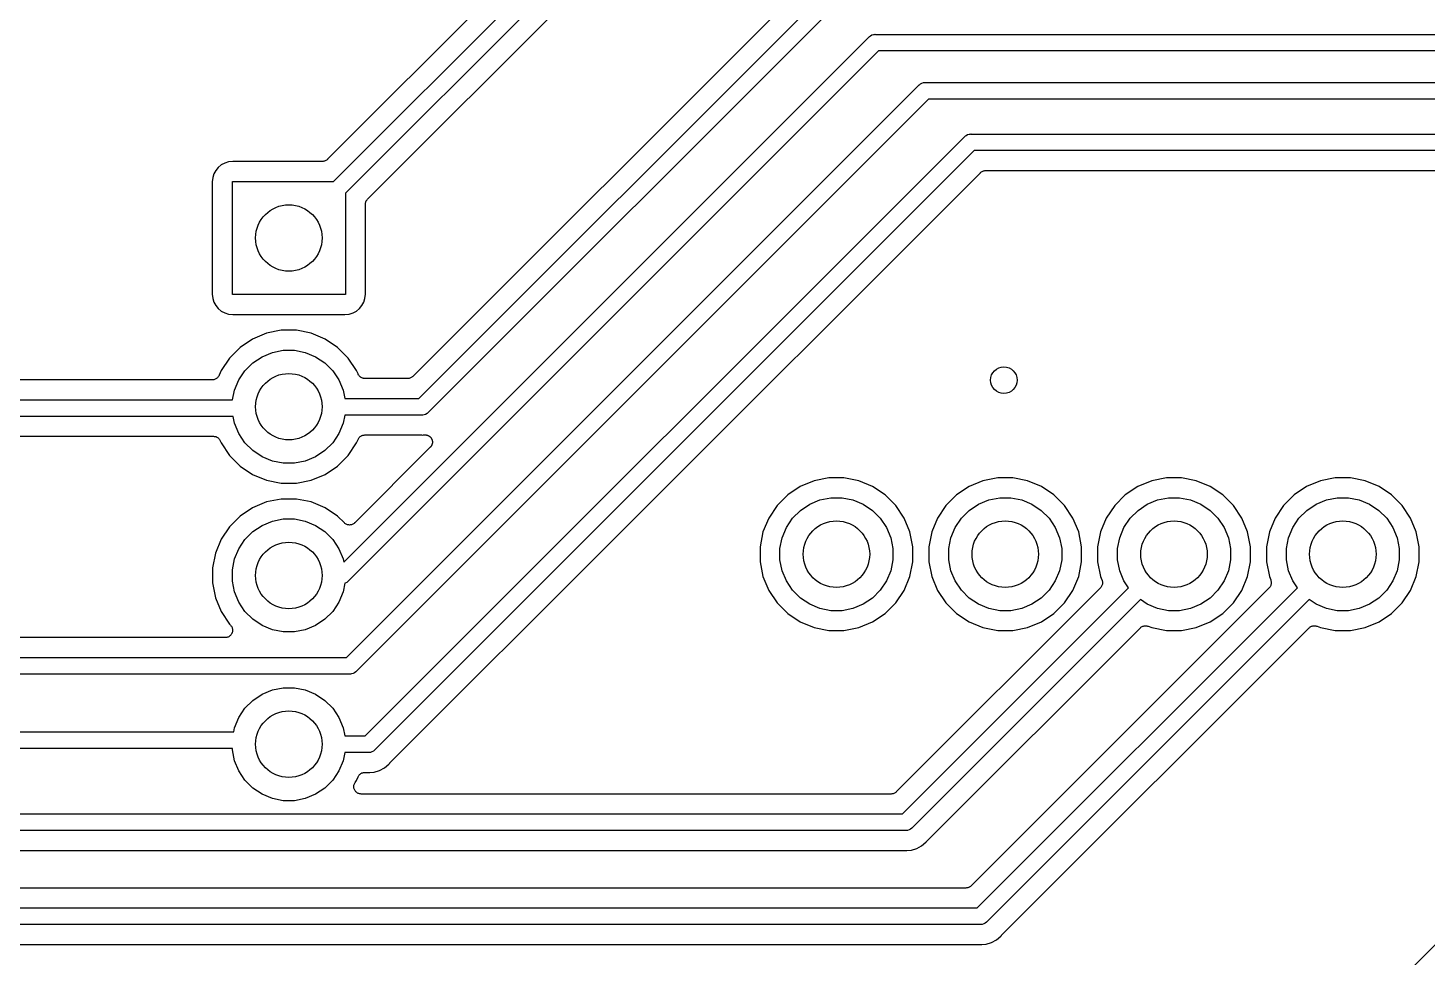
# Model space of a CAD drawing. Extents: x 13 to 148, y -136 to -18.
# Drawn here: x 73.07 to 94.13, y -44.26 to -30.28 of the extents above; entities that cross this region are included whole.
import ezdxf

# ---------------------------------------------------------------- set-up
doc = ezdxf.new("R2010")
doc.units = 0
doc.layers.add('BLACK', color=7, linetype='CONTINUOUS')

msp = doc.modelspace()

# ---------------------------------------------------------------- linework, layer by layer
at = {"layer": 'BLACK', "linetype": 'CONTINUOUS'}
for p, q in [((81.6459, -28.1931), (77.5832, -32.2558)), ((77.6732, -32.59), (81.8723, -28.3909)), ((82.0168, -28.6), (77.85, -32.7668)), ((78.1842, -32.8568), (82.1088, -28.9322)), ((84.9209, -29.4681), (78.8662, -35.5228)), ((78.9582, -35.855), (85.1473, -29.6659)), ((85.2918, -29.875), (79.1027, -36.064)), ((77.8264, -38.3178), (85.7283, -30.4159)), ((85.7283, -30.4159), (85.7322, -30.4112)), ((85.7322, -30.4112), (85.7373, -30.407)), ((85.7373, -30.407), (85.7512, -30.3956)), ((85.7512, -30.3956), (85.7729, -30.384)), ((85.7729, -30.384), (85.7965, -30.3768)), ((85.7965, -30.3768), (85.8149, -30.375)), ((85.8149, -30.375), (85.821, -30.3744)), ((85.8149, -30.375), (85.8149, -30.375)), ((85.821, -30.3744), (85.8271, -30.375)), ((85.8271, -30.375), (122.698, -30.375)), ((85.8728, -30.625), (77.8937, -38.604)), ((122.744, -30.625), (85.8728, -30.625)), ((77.8682, -39.755), (86.4823, -31.1409)), ((86.4823, -31.1409), (86.4862, -31.1362)), ((86.4862, -31.1362), (86.4909, -31.1323)), ((86.4909, -31.1323), (86.5052, -31.1206)), ((86.4909, -31.1323), (86.4909, -31.1323)), ((86.5052, -31.1206), (86.5269, -31.109)), ((86.5052, -31.1206), (86.5052, -31.1206)), ((86.5052, -31.1206), (86.5052, -31.1206)), ((86.5269, -31.109), (86.5505, -31.1018)), ((86.5505, -31.1018), (86.5689, -31.1)), ((86.5689, -31.1), (86.575, -31.0994)), ((86.5689, -31.1), (86.5689, -31.1)), ((86.575, -31.0994), (86.5811, -31.1)), ((86.5811, -31.1), (101.619, -31.1)), ((86.6268, -31.35), (78.0127, -39.964)), ((101.619, -31.35), (86.6268, -31.35)), ((78.1503, -40.935), (87.1694, -31.9159)), ((87.1694, -31.9159), (87.1733, -31.9112)), ((87.1733, -31.9112), (87.1826, -31.9035)), ((87.1826, -31.9035), (87.1923, -31.8956)), ((87.1923, -31.8956), (87.214, -31.884)), ((87.214, -31.884), (87.2376, -31.8768)), ((87.2376, -31.8768), (87.2559, -31.875)), ((87.2559, -31.875), (87.256, -31.875)), ((87.256, -31.875), (87.2621, -31.8744)), ((87.2621, -31.8744), (87.2682, -31.875)), ((87.2682, -31.875), (121.908, -31.875)), ((87.3139, -32.125), (78.2948, -41.144)), ((121.954, -32.125), (87.3139, -32.125)), ((75.9368, -32.3768), (75.8994, -32.4225)), ((75.9825, -32.3394), (75.9368, -32.3768)), ((76.0346, -32.3115), (75.9825, -32.3394)), ((76.0912, -32.2943), (76.0346, -32.3115)), ((76.1554, -32.288), (76.0912, -32.2943)), ((77.5054, -32.288), (76.1554, -32.288)), ((77.5155, -32.287), (77.5054, -32.288)), ((77.5256, -32.2861), (77.5155, -32.287)), ((77.5262, -32.286), (77.5256, -32.2861)), ((77.5267, -32.2859), (77.5262, -32.286)), ((77.5365, -32.283), (77.5267, -32.2859)), ((77.5462, -32.2802), (77.5365, -32.283)), ((77.5467, -32.2799), (77.5462, -32.2802)), ((77.5473, -32.2797), (77.5467, -32.2799)), ((77.5563, -32.2749), (77.5473, -32.2797)), ((77.5653, -32.2703), (77.5563, -32.2749)), ((77.5657, -32.2699), (77.5653, -32.2703)), ((77.5663, -32.2696), (77.5657, -32.2699)), ((77.5742, -32.2632), (77.5663, -32.2696)), ((77.5821, -32.2569), (77.5742, -32.2632)), ((77.5829, -32.2561), (77.5821, -32.2569)), ((77.5832, -32.2558), (77.5829, -32.2561)), ((77.5829, -32.2561), (77.5829, -32.2561)), ((77.5829, -32.2561), (77.5829, -32.2561)), ((75.8543, -32.5312), (75.848, -32.5954)), ((75.848, -32.5954), (75.848, -34.2846)), ((75.8715, -32.4746), (75.8543, -32.5312)), ((75.8994, -32.4225), (75.8715, -32.4746)), ((76.15, -34.29), (76.15, -32.59)), ((76.15, -32.59), (77.6732, -32.59)), ((81.865, -37.9981), (87.4059, -32.4572)), ((87.4059, -32.4572), (87.4062, -32.457)), ((87.4062, -32.4569), (87.407, -32.4561)), ((87.4062, -32.457), (87.4062, -32.4569)), ((87.4062, -32.4569), (87.4062, -32.4569)), ((87.407, -32.4561), (87.4149, -32.4498)), ((87.4149, -32.4498), (87.4228, -32.4434)), ((87.4228, -32.4434), (87.4233, -32.4431)), ((87.4233, -32.4431), (87.4238, -32.4427)), ((87.4238, -32.4427), (87.4328, -32.4381)), ((87.4328, -32.4381), (87.4418, -32.4333)), ((87.4418, -32.4333), (87.4423, -32.4331)), ((87.4423, -32.4331), (87.4428, -32.4329)), ((87.4428, -32.4329), (87.4526, -32.43)), ((87.4526, -32.43), (87.4623, -32.4271)), ((87.4623, -32.4271), (87.4629, -32.427)), ((87.4629, -32.427), (87.4634, -32.4269)), ((87.4634, -32.4269), (87.4735, -32.426)), ((87.4735, -32.426), (87.4837, -32.425)), ((87.4837, -32.425), (121.934, -32.425)), ((77.85, -32.7668), (77.85, -34.29)), ((78.152, -32.9331), (78.1531, -32.923)), ((78.152, -32.9342), (78.152, -32.9331)), ((78.152, -32.9343), (78.152, -32.9342)), ((78.152, -32.9342), (78.152, -32.9342)), ((78.152, -32.9346), (78.152, -32.9343)), ((78.152, -34.2846), (78.152, -32.9346)), ((78.1531, -32.923), (78.1542, -32.9129)), ((78.1542, -32.9129), (78.1543, -32.9123)), ((78.1543, -32.9123), (78.1544, -32.9117)), ((78.1544, -32.9117), (78.1575, -32.9021)), ((78.1575, -32.9021), (78.1604, -32.8923)), ((78.1604, -32.8923), (78.1607, -32.8918)), ((78.1607, -32.8918), (78.1609, -32.8913)), ((78.1609, -32.8913), (78.1658, -32.8824)), ((78.1658, -32.8824), (78.1706, -32.8734)), ((78.1706, -32.8734), (78.1709, -32.873)), ((78.1709, -32.873), (78.1712, -32.8725)), ((78.1712, -32.8725), (78.1777, -32.8647)), ((78.1777, -32.8647), (78.1842, -32.8568)), ((75.848, -34.2846), (75.8543, -34.3488)), ((77.85, -34.29), (76.15, -34.29)), ((78.1457, -34.3488), (78.152, -34.2846)), ((75.8543, -34.3488), (75.8715, -34.4054)), ((75.8715, -34.4054), (75.8994, -34.4575)), ((75.8994, -34.4575), (75.9368, -34.5032)), ((75.9368, -34.5032), (75.9825, -34.5406)), ((78.0175, -34.5406), (78.0632, -34.5032)), ((78.0632, -34.5032), (78.1006, -34.4575)), ((78.1006, -34.4575), (78.1285, -34.4054)), ((78.1285, -34.4054), (78.1457, -34.3488)), ((75.9825, -34.5406), (76.0346, -34.5685)), ((76.0346, -34.5685), (76.0912, -34.5857)), ((76.0912, -34.5857), (76.1554, -34.592)), ((76.1554, -34.592), (77.8446, -34.592)), ((77.8446, -34.592), (77.9088, -34.5857)), ((77.9088, -34.5857), (77.9654, -34.5685)), ((77.9654, -34.5685), (78.0175, -34.5406)), ((76.6646, -34.8742), (76.4553, -34.9609)), ((76.8867, -34.83), (76.6646, -34.8742)), ((77.1133, -34.83), (76.8867, -34.83)), ((77.3354, -34.8742), (77.1133, -34.83)), ((77.5447, -34.9609), (77.3354, -34.8742)), ((76.2669, -35.0867), (76.1067, -35.2469)), ((76.4553, -34.9609), (76.2669, -35.0867)), ((76.7521, -35.1627), (76.9163, -35.13)), ((76.9163, -35.13), (77.0837, -35.13)), ((77.0837, -35.13), (77.2479, -35.1627)), ((77.7331, -35.0867), (77.5447, -34.9609)), ((77.8933, -35.2469), (77.7331, -35.0867)), ((76.1067, -35.2469), (75.9809, -35.4353)), ((76.3398, -35.4382), (76.4582, -35.3198)), ((76.4582, -35.3198), (76.5974, -35.2267)), ((76.5974, -35.2267), (76.7521, -35.1627)), ((77.2479, -35.1627), (77.4026, -35.2267)), ((77.4026, -35.2267), (77.5418, -35.3198)), ((77.5418, -35.3198), (77.6602, -35.4382)), ((78.0191, -35.4353), (77.8933, -35.2469)), ((75.8495, -35.575), (34.6105, -35.575)), ((75.8597, -35.574), (75.8495, -35.575)), ((75.8699, -35.5731), (75.8597, -35.574)), ((75.8704, -35.573), (75.8699, -35.5731)), ((75.8709, -35.5729), (75.8704, -35.573)), ((75.8807, -35.5699), (75.8709, -35.5729)), ((75.8905, -35.5671), (75.8807, -35.5699)), ((75.891, -35.5668), (75.8905, -35.5671)), ((75.8914, -35.5667), (75.891, -35.5668)), ((75.9005, -35.5619), (75.8914, -35.5667)), ((75.9096, -35.5571), (75.9005, -35.5619)), ((75.91, -35.5568), (75.9096, -35.5571)), ((75.9104, -35.5566), (75.91, -35.5568)), ((75.9183, -35.5501), (75.9104, -35.5566)), ((75.9263, -35.5437), (75.9183, -35.5501)), ((75.9266, -35.5434), (75.9263, -35.5437)), ((75.927, -35.5431), (75.9266, -35.5434)), ((75.9335, -35.5352), (75.927, -35.5431)), ((75.9402, -35.5273), (75.9335, -35.5352)), ((75.9404, -35.5269), (75.9402, -35.5273)), ((75.9407, -35.5265), (75.9404, -35.5269)), ((75.9456, -35.5175), (75.9407, -35.5265)), ((75.9505, -35.5085), (75.9456, -35.5175)), ((75.9509, -35.5077), (75.9505, -35.5085)), ((75.9511, -35.5071), (75.9509, -35.5076)), ((75.9509, -35.5076), (75.9509, -35.5076)), ((75.9509, -35.5076), (75.9509, -35.5077)), ((75.9809, -35.4353), (75.9511, -35.5071)), ((76.1827, -35.7321), (76.2467, -35.5774)), ((76.2467, -35.5774), (76.3398, -35.4382)), ((77.6602, -35.4382), (77.7533, -35.5774)), ((77.7533, -35.5774), (77.8173, -35.7321)), ((78.0406, -35.4871), (78.0191, -35.4353)), ((78.0454, -35.4961), (78.0406, -35.4871)), ((78.0502, -35.5052), (78.0454, -35.4961)), ((78.0505, -35.5056), (78.0502, -35.5052)), ((78.0507, -35.506), (78.0505, -35.5056)), ((78.0572, -35.5139), (78.0507, -35.506)), ((78.0636, -35.522), (78.0572, -35.5139)), ((78.064, -35.5223), (78.0636, -35.522)), ((78.0643, -35.5226), (78.064, -35.5223)), ((78.0722, -35.5291), (78.0643, -35.5226)), ((78.0801, -35.5358), (78.0722, -35.5291)), ((78.0805, -35.536), (78.0801, -35.5358)), ((78.0809, -35.5363), (78.0805, -35.536)), ((78.0899, -35.5412), (78.0809, -35.5363)), ((78.0989, -35.5461), (78.0899, -35.5412)), ((78.0993, -35.5463), (78.0989, -35.5461)), ((78.0998, -35.5465), (78.0993, -35.5463)), ((78.1096, -35.5495), (78.0998, -35.5465)), ((78.1193, -35.5526), (78.1096, -35.5495)), ((78.1198, -35.5526), (78.1193, -35.5526)), ((78.1203, -35.5528), (78.1198, -35.5526)), ((78.1305, -35.5538), (78.1203, -35.5528)), ((78.1407, -35.555), (78.1305, -35.5538)), ((78.1416, -35.555), (78.1407, -35.555)), ((78.1417, -35.555), (78.1416, -35.555)), ((78.1416, -35.555), (78.1416, -35.555)), ((78.1422, -35.555), (78.1417, -35.555)), ((78.7884, -35.555), (78.1422, -35.555)), ((78.7985, -35.554), (78.7884, -35.555)), ((78.8086, -35.5531), (78.7985, -35.554)), ((78.8092, -35.553), (78.8086, -35.5531)), ((78.8098, -35.5529), (78.8092, -35.553)), ((78.8195, -35.55), (78.8098, -35.5529)), ((78.8292, -35.5471), (78.8195, -35.55)), ((78.8298, -35.5469), (78.8292, -35.5471)), ((78.8303, -35.5467), (78.8298, -35.5469)), ((78.8393, -35.5419), (78.8303, -35.5467)), ((78.8483, -35.5373), (78.8393, -35.5419)), ((78.8488, -35.5369), (78.8483, -35.5373)), ((78.8493, -35.5366), (78.8488, -35.5369)), ((78.8572, -35.5302), (78.8493, -35.5366)), ((78.8651, -35.5239), (78.8572, -35.5302)), ((78.8659, -35.5231), (78.8651, -35.5239)), ((78.8662, -35.5228), (78.8659, -35.523)), ((78.8659, -35.523), (78.8659, -35.5231)), ((78.8659, -35.5231), (78.8659, -35.5231)), ((76.1542, -35.875), (76.1827, -35.7321)), ((77.8173, -35.7321), (77.8418, -35.855)), ((34.3812, -35.875), (76.1542, -35.875)), ((77.8418, -35.855), (78.9582, -35.855)), ((76.1622, -36.125), (34.3812, -36.125)), ((76.1827, -36.2279), (76.1622, -36.125)), ((77.8418, -36.105), (77.8173, -36.2279)), ((79.0039, -36.105), (77.8418, -36.105)), ((79.01, -36.1056), (79.0039, -36.105)), ((79.0161, -36.105), (79.01, -36.1056)), ((79.0345, -36.1032), (79.0161, -36.105)), ((79.0161, -36.105), (79.0161, -36.105)), ((79.0581, -36.096), (79.0345, -36.1032)), ((79.0798, -36.0844), (79.0581, -36.096)), ((79.0988, -36.0688), (79.0798, -36.0844)), ((79.1027, -36.064), (79.0988, -36.0688)), ((76.2467, -36.3826), (76.1827, -36.2279)), ((76.3398, -36.5218), (76.2467, -36.3826)), ((77.7533, -36.3826), (77.6602, -36.5218)), ((77.8173, -36.2279), (77.7533, -36.3826)), ((78.0821, -36.4229), (78.0912, -36.4181)), ((78.0912, -36.4181), (78.1003, -36.4133)), ((78.1003, -36.4133), (78.1008, -36.4132)), ((78.1008, -36.4132), (78.1012, -36.4129)), ((78.1012, -36.4129), (78.111, -36.4101)), ((78.111, -36.4101), (78.1208, -36.4071)), ((78.1208, -36.4071), (78.1213, -36.407)), ((78.1213, -36.407), (78.1218, -36.4069)), ((78.1218, -36.4069), (78.1319, -36.406)), ((78.1319, -36.406), (78.1422, -36.405)), ((78.1422, -36.405), (78.9837, -36.405)), ((78.9837, -36.405), (78.9853, -36.405)), ((78.9853, -36.405), (78.9899, -36.4055)), ((78.9899, -36.4055), (78.9945, -36.4055)), ((78.9945, -36.4055), (79.01, -36.4071)), ((79.01, -36.4071), (79.0255, -36.4055)), ((79.0255, -36.4055), (79.04, -36.4041)), ((79.0255, -36.4055), (79.0255, -36.4055)), ((79.0255, -36.4055), (79.0255, -36.4055)), ((79.04, -36.4041), (79.0416, -36.404)), ((79.0416, -36.404), (79.0468, -36.404)), ((79.0468, -36.404), (79.052, -36.4036)), ((79.052, -36.4036), (79.0575, -36.4042)), ((79.0575, -36.4042), (79.063, -36.4042)), ((79.063, -36.4042), (79.0681, -36.4053)), ((79.0681, -36.4053), (79.0733, -36.4059)), ((79.0733, -36.4059), (79.0786, -36.4076)), ((79.0786, -36.4076), (79.084, -36.4087)), ((79.084, -36.4087), (79.0888, -36.4108)), ((79.0888, -36.4108), (79.0938, -36.4123)), ((79.0938, -36.4123), (79.0987, -36.415)), ((79.0987, -36.415), (79.1038, -36.4172)), ((79.1038, -36.4172), (79.1081, -36.4201)), ((79.1081, -36.4201), (79.1127, -36.4226)), ((34.6105, -36.425), (75.8661, -36.425)), ((75.8661, -36.425), (75.8666, -36.425)), ((75.8666, -36.425), (75.8667, -36.425)), ((75.8667, -36.425), (75.8667, -36.425)), ((75.8667, -36.425), (75.8676, -36.425)), ((75.8676, -36.425), (75.8778, -36.4262)), ((75.8778, -36.4262), (75.888, -36.4272)), ((75.888, -36.4272), (75.8885, -36.4273)), ((75.8885, -36.4273), (75.8889, -36.4274)), ((75.8889, -36.4274), (75.8987, -36.4305)), ((75.8987, -36.4305), (75.9085, -36.4335)), ((75.9085, -36.4335), (75.9089, -36.4337)), ((75.9089, -36.4337), (75.9094, -36.4339)), ((75.9094, -36.4339), (75.9184, -36.4388)), ((75.9184, -36.4388), (75.9274, -36.4437)), ((75.9274, -36.4437), (75.9278, -36.444)), ((75.9278, -36.444), (75.9282, -36.4442)), ((75.9282, -36.4442), (75.936, -36.4508)), ((75.936, -36.4508), (75.944, -36.4574)), ((75.944, -36.4574), (75.9443, -36.4577)), ((75.9443, -36.4577), (75.9447, -36.458)), ((75.9447, -36.458), (75.9511, -36.466)), ((75.9511, -36.466), (75.9576, -36.474)), ((75.9576, -36.474), (75.9578, -36.4744)), ((75.9578, -36.4744), (75.9581, -36.4748)), ((75.9581, -36.4748), (75.9629, -36.4838)), ((75.9629, -36.4838), (75.9677, -36.4929)), ((75.9677, -36.4929), (75.9809, -36.5247)), ((75.9809, -36.5247), (76.1067, -36.7131)), ((76.4582, -36.6402), (76.3398, -36.5218)), ((77.6602, -36.5218), (77.5418, -36.6402)), ((77.8933, -36.7131), (78.0191, -36.5247)), ((79.1286, -36.5913), (77.9909, -37.729)), ((78.0191, -36.5247), (78.0406, -36.4729)), ((78.0406, -36.4729), (78.0408, -36.4724)), ((78.0408, -36.4723), (78.0412, -36.4715)), ((78.0408, -36.4724), (78.0408, -36.4723)), ((78.0408, -36.4724), (78.0408, -36.4724)), ((78.0412, -36.4715), (78.0461, -36.4626)), ((78.0461, -36.4626), (78.051, -36.4535)), ((78.051, -36.4535), (78.0513, -36.4531)), ((78.0513, -36.4531), (78.0516, -36.4527)), ((78.0516, -36.4527), (78.0581, -36.4449)), ((78.0581, -36.4449), (78.0647, -36.4369)), ((78.0647, -36.4369), (78.0651, -36.4366)), ((78.0651, -36.4366), (78.0654, -36.4363)), ((78.0654, -36.4363), (78.0734, -36.4299)), ((78.0734, -36.4299), (78.0813, -36.4234)), ((78.0813, -36.4234), (78.0818, -36.4232)), ((78.0818, -36.4232), (78.0821, -36.4229)), ((79.1127, -36.4226), (79.1169, -36.4261)), ((79.1169, -36.4261), (79.1215, -36.4293)), ((79.1215, -36.4293), (79.1251, -36.433)), ((79.1251, -36.433), (79.1292, -36.4363)), ((79.1319, -36.5873), (79.1286, -36.5913)), ((79.1292, -36.4363), (79.1326, -36.4406)), ((79.1356, -36.5836), (79.1319, -36.5873)), ((79.1326, -36.4406), (79.1365, -36.4446)), ((79.1387, -36.5791), (79.1356, -36.5836)), ((79.1365, -36.4446), (79.1394, -36.449)), ((79.1422, -36.5748), (79.1387, -36.5791)), ((79.1394, -36.449), (79.1427, -36.453)), ((79.1447, -36.5702), (79.1422, -36.5748)), ((79.1427, -36.453), (79.1452, -36.4579)), ((79.1476, -36.5658), (79.1447, -36.5702)), ((79.1452, -36.4579), (79.1483, -36.4626)), ((79.1498, -36.5607), (79.1476, -36.5658)), ((79.1483, -36.4626), (79.1502, -36.4674)), ((79.1524, -36.5558), (79.1498, -36.5607)), ((79.1502, -36.4674), (79.1527, -36.472)), ((79.1539, -36.5509), (79.1524, -36.5558)), ((79.1527, -36.472), (79.1543, -36.4773)), ((79.1559, -36.5461), (79.1539, -36.5509)), ((79.1543, -36.4773), (79.1563, -36.4825)), ((79.157, -36.5406), (79.1559, -36.5461)), ((79.1563, -36.4825), (79.1573, -36.4876)), ((79.1587, -36.5353), (79.157, -36.5406)), ((79.1573, -36.4876), (79.1588, -36.4926)), ((79.1592, -36.5301), (79.1587, -36.5353)), ((79.1588, -36.4926), (79.1593, -36.4981)), ((79.1602, -36.525), (79.1592, -36.5301)), ((79.1593, -36.4981), (79.1604, -36.5036)), ((79.1603, -36.5195), (79.1602, -36.525)), ((79.1604, -36.5036), (79.1603, -36.5087)), ((79.1603, -36.5087), (79.1608, -36.514)), ((79.1608, -36.514), (79.1603, -36.5195)), ((76.1067, -36.7131), (76.2669, -36.8733)), ((76.5974, -36.7333), (76.4582, -36.6402)), ((76.7521, -36.7973), (76.5974, -36.7333)), ((76.9163, -36.83), (76.7521, -36.7973)), ((77.0837, -36.83), (76.9163, -36.83)), ((77.2479, -36.7973), (77.0837, -36.83)), ((77.4026, -36.7333), (77.2479, -36.7973)), ((77.5418, -36.6402), (77.4026, -36.7333)), ((77.7331, -36.8733), (77.8933, -36.7131)), ((76.2669, -36.8733), (76.4553, -36.9991)), ((76.4553, -36.9991), (76.6646, -37.0858)), ((77.3354, -37.0858), (77.5447, -36.9991)), ((77.5447, -36.9991), (77.7331, -36.8733)), ((85.1267, -37.05), (84.9046, -37.0942)), ((85.3533, -37.05), (85.1267, -37.05)), ((85.5754, -37.0942), (85.3533, -37.05)), ((87.6667, -37.05), (87.4446, -37.0942)), ((87.8933, -37.05), (87.6667, -37.05)), ((88.1154, -37.0942), (87.8933, -37.05)), ((90.2067, -37.05), (89.9846, -37.0942)), ((90.4333, -37.05), (90.2067, -37.05)), ((90.6554, -37.0942), (90.4333, -37.05)), ((92.7467, -37.05), (92.5246, -37.0942)), ((92.9733, -37.05), (92.7467, -37.05)), ((93.1954, -37.0942), (92.9733, -37.05)), ((76.6646, -37.0858), (76.8867, -37.13)), ((76.8867, -37.13), (77.1133, -37.13)), ((77.1133, -37.13), (77.3354, -37.0858)), ((84.6953, -37.1809), (84.5069, -37.3067)), ((84.9046, -37.0942), (84.6953, -37.1809)), ((85.7847, -37.1809), (85.5754, -37.0942)), ((85.9731, -37.3067), (85.7847, -37.1809)), ((87.2353, -37.1809), (87.0469, -37.3067)), ((87.4446, -37.0942), (87.2353, -37.1809)), ((88.3247, -37.1809), (88.1154, -37.0942)), ((88.5131, -37.3067), (88.3247, -37.1809)), ((89.7753, -37.1809), (89.5869, -37.3067)), ((89.9846, -37.0942), (89.7753, -37.1809)), ((90.8647, -37.1809), (90.6554, -37.0942)), ((91.0531, -37.3067), (90.8647, -37.1809)), ((92.3153, -37.1809), (92.1269, -37.3067)), ((92.5246, -37.0942), (92.3153, -37.1809)), ((93.4047, -37.1809), (93.1954, -37.0942)), ((93.5931, -37.3067), (93.4047, -37.1809)), ((76.6646, -37.4142), (76.4553, -37.5009)), ((76.8867, -37.37), (76.6646, -37.4142)), ((77.1133, -37.37), (76.8867, -37.37)), ((77.3354, -37.4142), (77.1133, -37.37)), ((77.5447, -37.5009), (77.3354, -37.4142)), ((84.3467, -37.4669), (84.2209, -37.6553)), ((84.5069, -37.3067), (84.3467, -37.4669)), ((84.6982, -37.5398), (84.8374, -37.4467)), ((84.8374, -37.4467), (84.9921, -37.3827)), ((84.9921, -37.3827), (85.1563, -37.35)), ((85.1563, -37.35), (85.3237, -37.35)), ((85.3237, -37.35), (85.4879, -37.3827)), ((85.4879, -37.3827), (85.6426, -37.4467)), ((85.6426, -37.4467), (85.7818, -37.5398)), ((86.1333, -37.4669), (85.9731, -37.3067)), ((86.2591, -37.6553), (86.1333, -37.4669)), ((86.8867, -37.4669), (86.7609, -37.6553)), ((87.0469, -37.3067), (86.8867, -37.4669)), ((87.2382, -37.5398), (87.3774, -37.4467)), ((87.3774, -37.4467), (87.5321, -37.3827)), ((87.5321, -37.3827), (87.6963, -37.35)), ((87.6963, -37.35), (87.8637, -37.35)), ((87.8637, -37.35), (88.0279, -37.3827)), ((88.0279, -37.3827), (88.1826, -37.4467)), ((88.1826, -37.4467), (88.3218, -37.5398)), ((88.6733, -37.4669), (88.5131, -37.3067)), ((88.7991, -37.6553), (88.6733, -37.4669)), ((89.4267, -37.4669), (89.3009, -37.6553)), ((89.5869, -37.3067), (89.4267, -37.4669)), ((89.7782, -37.5398), (89.9174, -37.4467)), ((89.9174, -37.4467), (90.0721, -37.3827)), ((90.0721, -37.3827), (90.2363, -37.35)), ((90.2363, -37.35), (90.4037, -37.35)), ((90.4037, -37.35), (90.5679, -37.3827)), ((90.5679, -37.3827), (90.7226, -37.4467)), ((90.7226, -37.4467), (90.8618, -37.5398)), ((91.2133, -37.4669), (91.0531, -37.3067)), ((91.3391, -37.6553), (91.2133, -37.4669)), ((91.9667, -37.4669), (91.8409, -37.6553)), ((92.1269, -37.3067), (91.9667, -37.4669)), ((92.3182, -37.5398), (92.4574, -37.4467)), ((92.4574, -37.4467), (92.6121, -37.3827)), ((92.6121, -37.3827), (92.7763, -37.35)), ((92.7763, -37.35), (92.9437, -37.35)), ((92.9437, -37.35), (93.1079, -37.3827)), ((93.1079, -37.3827), (93.2626, -37.4467)), ((93.2626, -37.4467), (93.4018, -37.5398)), ((93.7533, -37.4669), (93.5931, -37.3067)), ((93.8791, -37.6553), (93.7533, -37.4669)), ((76.2669, -37.6267), (76.1067, -37.7869)), ((76.4553, -37.5009), (76.2669, -37.6267)), ((76.7521, -37.7027), (76.9163, -37.67)), ((76.9163, -37.67), (77.0837, -37.67)), ((77.0837, -37.67), (77.2479, -37.7027)), ((77.7331, -37.6267), (77.5447, -37.5009)), ((77.8354, -37.729), (77.7331, -37.6267)), ((84.2209, -37.6553), (84.1342, -37.8646)), ((84.4867, -37.7974), (84.5798, -37.6582)), ((84.5798, -37.6582), (84.6982, -37.5398)), ((85.7818, -37.5398), (85.9002, -37.6582)), ((85.9002, -37.6582), (85.9933, -37.7974)), ((86.3458, -37.8646), (86.2591, -37.6553)), ((86.7609, -37.6553), (86.6742, -37.8646)), ((87.0267, -37.7974), (87.1198, -37.6582)), ((87.1198, -37.6582), (87.2382, -37.5398)), ((88.3218, -37.5398), (88.4402, -37.6582)), ((88.4402, -37.6582), (88.5333, -37.7974)), ((88.8858, -37.8646), (88.7991, -37.6553)), ((89.3009, -37.6553), (89.2142, -37.8646)), ((89.5667, -37.7974), (89.6598, -37.6582)), ((89.6598, -37.6582), (89.7782, -37.5398)), ((90.8618, -37.5398), (90.9802, -37.6582)), ((90.9802, -37.6582), (91.0733, -37.7974)), ((91.4258, -37.8646), (91.3391, -37.6553)), ((91.8409, -37.6553), (91.7542, -37.8646)), ((92.1067, -37.7974), (92.1998, -37.6582)), ((92.1998, -37.6582), (92.3182, -37.5398)), ((93.4018, -37.5398), (93.5202, -37.6582)), ((93.5202, -37.6582), (93.6133, -37.7974)), ((93.9658, -37.8646), (93.8791, -37.6553)), ((76.1067, -37.7869), (75.9809, -37.9753)), ((76.3398, -37.9782), (76.4582, -37.8598)), ((76.4582, -37.8598), (76.5974, -37.7667)), ((76.5974, -37.7667), (76.7521, -37.7027)), ((77.2479, -37.7027), (77.4026, -37.7667)), ((77.4026, -37.7667), (77.5418, -37.8598)), ((77.5418, -37.8598), (77.6602, -37.9782)), ((77.8433, -37.7356), (77.8354, -37.729)), ((77.8513, -37.7422), (77.8433, -37.7356)), ((77.8517, -37.7424), (77.8513, -37.7422)), ((77.852, -37.7427), (77.8517, -37.7424)), ((77.8611, -37.7475), (77.852, -37.7427)), ((77.8702, -37.7525), (77.8611, -37.7475)), ((77.8705, -37.7526), (77.8702, -37.7525)), ((77.8709, -37.7528), (77.8705, -37.7526)), ((77.8807, -37.7558), (77.8709, -37.7528)), ((77.8907, -37.7589), (77.8807, -37.7558)), ((77.891, -37.759), (77.8907, -37.7589)), ((77.8914, -37.7591), (77.891, -37.759)), ((77.9017, -37.7601), (77.8914, -37.7591)), ((77.912, -37.7612), (77.9017, -37.7601)), ((77.9124, -37.7612), (77.912, -37.7612)), ((77.9128, -37.7612), (77.9124, -37.7612)), ((77.923, -37.7603), (77.9128, -37.7612)), ((77.9334, -37.7594), (77.923, -37.7603)), ((77.9338, -37.7593), (77.9334, -37.7594)), ((77.9341, -37.7592), (77.9338, -37.7593)), ((77.944, -37.7563), (77.9341, -37.7592)), ((77.954, -37.7534), (77.944, -37.7563)), ((77.9543, -37.7532), (77.954, -37.7534)), ((77.9547, -37.7531), (77.9543, -37.7532)), ((77.9639, -37.7483), (77.9547, -37.7531)), ((77.9731, -37.7435), (77.9639, -37.7483)), ((77.9734, -37.7433), (77.9731, -37.7435)), ((77.9737, -37.7431), (77.9734, -37.7433)), ((77.9817, -37.7366), (77.9737, -37.7431)), ((77.9898, -37.7301), (77.9817, -37.7366)), ((77.9904, -37.7296), (77.9898, -37.7301)), ((77.9909, -37.729), (77.9904, -37.7296)), ((77.9904, -37.7296), (77.9904, -37.7296)), ((77.9904, -37.7296), (77.9904, -37.7296)), ((84.1342, -37.8646), (84.09, -38.0867)), ((84.4227, -37.9521), (84.4867, -37.7974)), ((85.9933, -37.7974), (86.0573, -37.9521)), ((86.39, -38.0867), (86.3458, -37.8646)), ((86.6742, -37.8646), (86.63, -38.0867)), ((86.9627, -37.9521), (87.0267, -37.7974)), ((88.5333, -37.7974), (88.5973, -37.9521)), ((88.93, -38.0867), (88.8858, -37.8646)), ((89.2142, -37.8646), (89.17, -38.0867)), ((89.5027, -37.9521), (89.5667, -37.7974)), ((91.0733, -37.7974), (91.1373, -37.9521)), ((91.47, -38.0867), (91.4258, -37.8646)), ((91.7542, -37.8646), (91.71, -38.0867)), ((92.0427, -37.9521), (92.1067, -37.7974)), ((93.6133, -37.7974), (93.6773, -37.9521)), ((94.01, -38.0867), (93.9658, -37.8646)), ((75.9809, -37.9753), (75.8942, -38.1846)), ((76.2467, -38.1174), (76.3398, -37.9782)), ((77.6602, -37.9782), (77.7533, -38.1174)), ((78.5212, -41.3419), (81.865, -37.9981)), ((81.865, -37.9981), (81.865, -37.9981)), ((84.09, -38.0867), (84.09, -38.3133)), ((84.39, -38.1163), (84.4227, -37.9521)), ((86.0573, -37.9521), (86.09, -38.1163)), ((86.39, -38.3133), (86.39, -38.0867)), ((86.63, -38.0867), (86.63, -38.3133)), ((86.93, -38.1163), (86.9627, -37.9521)), ((88.5973, -37.9521), (88.63, -38.1163)), ((88.93, -38.3133), (88.93, -38.0867)), ((89.17, -38.0867), (89.17, -38.3133)), ((89.47, -38.1163), (89.5027, -37.9521)), ((91.1373, -37.9521), (91.17, -38.1163)), ((91.47, -38.3133), (91.47, -38.0867)), ((91.71, -38.0867), (91.71, -38.3133)), ((92.01, -38.1163), (92.0427, -37.9521)), ((93.6773, -37.9521), (93.71, -38.1163)), ((94.01, -38.3133), (94.01, -38.0867)), ((75.8942, -38.1846), (75.85, -38.4067)), ((76.15, -38.4363), (76.1827, -38.2721)), ((76.1827, -38.2721), (76.2467, -38.1174)), ((77.7533, -38.1174), (77.8173, -38.2721)), ((77.8173, -38.2721), (77.8264, -38.3178)), ((84.09, -38.3133), (84.1342, -38.5354)), ((84.39, -38.2837), (84.39, -38.1163)), ((84.4227, -38.4479), (84.39, -38.2837)), ((86.09, -38.2837), (86.0573, -38.4479)), ((86.09, -38.1163), (86.09, -38.2837)), ((86.3458, -38.5354), (86.39, -38.3133)), ((86.63, -38.3133), (86.6742, -38.5354)), ((86.93, -38.2837), (86.93, -38.1163)), ((86.9627, -38.4479), (86.93, -38.2837)), ((88.63, -38.2837), (88.5973, -38.4479)), ((88.63, -38.1163), (88.63, -38.2837)), ((88.8858, -38.5354), (88.93, -38.3133)), ((89.17, -38.3133), (89.2142, -38.5354)), ((89.47, -38.2837), (89.47, -38.1163)), ((89.5027, -38.4479), (89.47, -38.2837)), ((91.17, -38.2837), (91.1373, -38.4479)), ((91.17, -38.1163), (91.17, -38.2837)), ((91.4258, -38.5354), (91.47, -38.3133)), ((91.71, -38.3133), (91.7542, -38.5354)), ((92.01, -38.2837), (92.01, -38.1163)), ((92.0427, -38.4479), (92.01, -38.2837)), ((93.71, -38.2837), (93.6773, -38.4479)), ((93.71, -38.1163), (93.71, -38.2837)), ((93.9658, -38.5354), (94.01, -38.3133)), ((75.85, -38.4067), (75.85, -38.6333)), ((76.15, -38.6037), (76.15, -38.4363)), ((84.4867, -38.6026), (84.4227, -38.4479)), ((86.0573, -38.4479), (85.9933, -38.6026)), ((87.0267, -38.6026), (86.9627, -38.4479)), ((88.5973, -38.4479), (88.5333, -38.6026)), ((89.5667, -38.6026), (89.5027, -38.4479)), ((91.1373, -38.4479), (91.0733, -38.6026)), ((92.1067, -38.6026), (92.0427, -38.4479)), ((93.6773, -38.4479), (93.6133, -38.6026)), ((75.85, -38.6333), (75.8942, -38.8554)), ((76.1827, -38.7679), (76.15, -38.6037)), ((77.8432, -38.6378), (77.8173, -38.7679)), ((77.8491, -38.636), (77.8432, -38.6378)), ((77.8708, -38.6244), (77.8491, -38.636)), ((77.8898, -38.6088), (77.8708, -38.6244)), ((77.8937, -38.604), (77.8898, -38.6088)), ((84.1342, -38.5354), (84.2209, -38.7447)), ((84.5798, -38.7418), (84.4867, -38.6026)), ((85.9933, -38.6026), (85.9002, -38.7418)), ((89.2118, -38.7071), (86.1412, -41.7778)), ((86.2332, -42.11), (89.6364, -38.7068)), ((86.2591, -38.7447), (86.3458, -38.5354)), ((86.6742, -38.5354), (86.7609, -38.7447)), ((87.1198, -38.7418), (87.0267, -38.6026)), ((91.7518, -38.7071), (87.2662, -43.1928)), ((87.3582, -43.525), (92.1764, -38.7068)), ((88.5333, -38.6026), (88.4402, -38.7418)), ((88.7991, -38.7447), (88.8858, -38.5354)), ((89.2184, -38.6992), (89.2118, -38.7071)), ((89.2142, -38.5354), (89.2357, -38.5873)), ((89.2249, -38.6914), (89.2184, -38.6992)), ((89.2251, -38.6909), (89.2249, -38.6914)), ((89.2254, -38.6906), (89.2251, -38.6909)), ((89.2303, -38.6814), (89.2254, -38.6906)), ((89.2352, -38.6725), (89.2303, -38.6814)), ((89.2354, -38.6721), (89.2352, -38.6725)), ((89.2356, -38.6716), (89.2354, -38.6721)), ((89.2386, -38.6618), (89.2356, -38.6716)), ((89.2357, -38.5873), (89.2359, -38.5878)), ((89.2359, -38.5878), (89.2359, -38.5878)), ((89.2359, -38.5878), (89.2359, -38.5878)), ((89.2359, -38.5878), (89.2362, -38.5887)), ((89.2362, -38.5887), (89.2391, -38.5985)), ((89.2417, -38.652), (89.2386, -38.6618)), ((89.2391, -38.5985), (89.242, -38.6084)), ((89.2419, -38.6511), (89.2417, -38.6516)), ((89.2417, -38.6516), (89.2417, -38.652)), ((89.2429, -38.6409), (89.2419, -38.6511)), ((89.242, -38.6084), (89.2421, -38.6089)), ((89.2421, -38.6089), (89.2422, -38.6093)), ((89.2422, -38.6093), (89.2431, -38.6195)), ((89.244, -38.6307), (89.2429, -38.6409)), ((89.2431, -38.6195), (89.244, -38.6297)), ((89.244, -38.6297), (89.244, -38.6302)), ((89.244, -38.6302), (89.244, -38.6307)), ((89.6364, -38.7068), (89.5667, -38.6026)), ((91.0733, -38.6026), (90.9802, -38.7418)), ((91.3391, -38.7447), (91.4258, -38.5354)), ((91.7584, -38.6992), (91.7518, -38.7071)), ((91.7542, -38.5354), (91.7757, -38.5873)), ((91.7649, -38.6914), (91.7584, -38.6992)), ((91.7651, -38.6909), (91.7649, -38.6914)), ((91.7654, -38.6906), (91.7651, -38.6909)), ((91.7703, -38.6814), (91.7654, -38.6906)), ((91.7752, -38.6725), (91.7703, -38.6814)), ((91.7754, -38.6721), (91.7752, -38.6725)), ((91.7756, -38.6716), (91.7754, -38.6721)), ((91.7786, -38.6618), (91.7756, -38.6716)), ((91.7757, -38.5873), (91.7759, -38.5878)), ((91.7759, -38.5878), (91.7759, -38.5878)), ((91.7759, -38.5878), (91.7759, -38.5878)), ((91.7759, -38.5878), (91.7762, -38.5887)), ((91.7762, -38.5887), (91.7791, -38.5985)), ((91.7817, -38.652), (91.7786, -38.6618)), ((91.7791, -38.5985), (91.782, -38.6084)), ((91.7819, -38.6511), (91.7817, -38.6516)), ((91.7817, -38.6516), (91.7817, -38.652)), ((91.7829, -38.6408), (91.7819, -38.6511)), ((91.782, -38.6084), (91.7821, -38.6089)), ((91.7821, -38.6089), (91.7822, -38.6093)), ((91.7822, -38.6093), (91.7831, -38.6195)), ((91.784, -38.6307), (91.7829, -38.6408)), ((91.7831, -38.6195), (91.784, -38.6297)), ((91.784, -38.6297), (91.784, -38.6302)), ((91.784, -38.6302), (91.784, -38.6307)), ((92.1764, -38.7068), (92.1067, -38.6026)), ((93.6133, -38.6026), (93.5202, -38.7418)), ((93.8791, -38.7447), (93.9658, -38.5354)), ((75.8942, -38.8554), (75.9809, -39.0647)), ((76.2467, -38.9226), (76.1827, -38.7679)), ((76.3398, -39.0618), (76.2467, -38.9226)), ((77.7533, -38.9226), (77.6602, -39.0618)), ((77.8173, -38.7679), (77.7533, -38.9226)), ((84.2209, -38.7447), (84.3467, -38.9331)), ((84.3467, -38.9331), (84.5069, -39.0933)), ((84.6982, -38.8602), (84.5798, -38.7418)), ((84.8374, -38.9533), (84.6982, -38.8602)), ((85.7818, -38.8602), (85.6426, -38.9533)), ((85.9002, -38.7418), (85.7818, -38.8602)), ((85.9731, -39.0933), (86.1333, -38.9331)), ((86.1333, -38.9331), (86.2591, -38.7447)), ((89.8132, -38.8836), (86.3777, -42.319)), ((86.7609, -38.7447), (86.8867, -38.9331)), ((86.8867, -38.9331), (87.0469, -39.0933)), ((87.2382, -38.8602), (87.1198, -38.7418)), ((87.3774, -38.9533), (87.2382, -38.8602)), ((92.3532, -38.8836), (87.5027, -43.734)), ((88.3218, -38.8602), (88.1826, -38.9533)), ((88.4402, -38.7418), (88.3218, -38.8602)), ((88.5131, -39.0933), (88.6733, -38.9331)), ((88.6733, -38.9331), (88.7991, -38.7447)), ((89.9174, -38.9533), (89.8132, -38.8836)), ((90.8618, -38.8602), (90.7226, -38.9533)), ((90.9802, -38.7418), (90.8618, -38.8602)), ((91.0531, -39.0933), (91.2133, -38.9331)), ((91.2133, -38.9331), (91.3391, -38.7447)), ((92.4574, -38.9533), (92.3532, -38.8836)), ((93.4018, -38.8602), (93.2626, -38.9533)), ((93.5202, -38.7418), (93.4018, -38.8602)), ((93.5931, -39.0933), (93.7533, -38.9331)), ((93.7533, -38.9331), (93.8791, -38.7447)), ((75.9809, -39.0647), (76.1067, -39.2531)), ((76.4582, -39.1802), (76.3398, -39.0618)), ((77.6602, -39.0618), (77.5418, -39.1802)), ((84.5069, -39.0933), (84.6953, -39.2191)), ((84.9921, -39.0173), (84.8374, -38.9533)), ((85.1563, -39.05), (84.9921, -39.0173)), ((85.3237, -39.05), (85.1563, -39.05)), ((85.4879, -39.0173), (85.3237, -39.05)), ((85.6426, -38.9533), (85.4879, -39.0173)), ((85.7847, -39.2191), (85.9731, -39.0933)), ((87.0469, -39.0933), (87.2353, -39.2191)), ((87.5321, -39.0173), (87.3774, -38.9533)), ((87.6963, -39.05), (87.5321, -39.0173)), ((87.8637, -39.05), (87.6963, -39.05)), ((88.0279, -39.0173), (87.8637, -39.05)), ((88.1826, -38.9533), (88.0279, -39.0173)), ((88.3247, -39.2191), (88.5131, -39.0933)), ((90.0721, -39.0173), (89.9174, -38.9533)), ((90.2363, -39.05), (90.0721, -39.0173)), ((90.4037, -39.05), (90.2363, -39.05)), ((90.5679, -39.0173), (90.4037, -39.05)), ((90.7226, -38.9533), (90.5679, -39.0173)), ((90.8647, -39.2191), (91.0531, -39.0933)), ((92.6121, -39.0173), (92.4574, -38.9533)), ((92.7763, -39.05), (92.6121, -39.0173)), ((92.9437, -39.05), (92.7763, -39.05)), ((93.1079, -39.0173), (92.9437, -39.05)), ((93.2626, -38.9533), (93.1079, -39.0173)), ((93.4047, -39.2191), (93.5931, -39.0933)), ((76.1067, -39.2531), (76.1209, -39.2672)), ((76.1209, -39.2672), (76.1217, -39.268)), ((76.1217, -39.268), (76.1217, -39.268)), ((76.1217, -39.268), (76.1217, -39.2681)), ((76.1217, -39.2681), (76.122, -39.2683)), ((76.122, -39.2683), (76.1285, -39.2765)), ((76.1285, -39.2765), (76.1351, -39.2848)), ((76.1351, -39.2848), (76.1352, -39.2849)), ((76.1352, -39.2849), (76.1353, -39.2851)), ((76.1353, -39.2851), (76.1402, -39.2944)), ((76.1402, -39.2944), (76.1451, -39.3038)), ((76.1451, -39.3038), (76.1451, -39.304)), ((76.1451, -39.304), (76.1452, -39.3042)), ((76.1452, -39.3042), (76.1481, -39.3141)), ((76.1508, -39.3675), (76.1477, -39.3774)), ((76.1481, -39.3141), (76.1511, -39.3244)), ((76.152, -39.3566), (76.1508, -39.3671)), ((76.1508, -39.3671), (76.1508, -39.3673)), ((76.1508, -39.3673), (76.1508, -39.3675)), ((76.1511, -39.3244), (76.1512, -39.3246)), ((76.1512, -39.3246), (76.1512, -39.3248)), ((76.1512, -39.3248), (76.1521, -39.3351)), ((76.1531, -39.3462), (76.152, -39.3566)), ((76.1521, -39.3351), (76.1531, -39.3458)), ((76.1531, -39.3458), (76.1531, -39.346)), ((76.1531, -39.346), (76.1531, -39.3462)), ((76.5974, -39.2733), (76.4582, -39.1802)), ((76.7521, -39.3373), (76.5974, -39.2733)), ((76.9163, -39.37), (76.7521, -39.3373)), ((77.2479, -39.3373), (77.0837, -39.37)), ((77.4026, -39.2733), (77.2479, -39.3373)), ((77.5418, -39.1802), (77.4026, -39.2733)), ((84.6953, -39.2191), (84.9046, -39.3058)), ((84.9046, -39.3058), (85.1267, -39.35)), ((85.1267, -39.35), (85.3533, -39.35)), ((85.3533, -39.35), (85.5754, -39.3058)), ((85.5754, -39.3058), (85.7847, -39.2191)), ((86.6041, -42.5169), (89.8129, -39.3082)), ((87.2353, -39.2191), (87.4446, -39.3058)), ((87.4446, -39.3058), (87.6667, -39.35)), ((87.6667, -39.35), (87.8933, -39.35)), ((87.7291, -43.9319), (92.3529, -39.3082)), ((87.8933, -39.35), (88.1154, -39.3058)), ((88.1154, -39.3058), (88.3247, -39.2191)), ((89.8129, -39.3082), (89.8132, -39.3078)), ((89.8132, -39.3078), (89.8133, -39.3078)), ((89.8133, -39.3078), (89.8139, -39.3071)), ((89.8133, -39.3078), (89.8133, -39.3078)), ((89.8139, -39.3071), (89.8219, -39.3007)), ((89.8219, -39.3007), (89.8299, -39.2942)), ((89.8299, -39.2942), (89.8304, -39.294)), ((89.8304, -39.294), (89.8307, -39.2937)), ((89.8307, -39.2937), (89.8398, -39.289)), ((89.8398, -39.289), (89.8489, -39.2842)), ((89.8489, -39.2842), (89.8494, -39.2841)), ((89.8494, -39.2841), (89.8498, -39.2838)), ((89.8498, -39.2838), (89.8596, -39.281)), ((89.8596, -39.281), (89.8695, -39.278)), ((89.8695, -39.278), (89.8699, -39.278)), ((89.8699, -39.278), (89.8704, -39.2778)), ((89.8704, -39.2778), (89.8806, -39.277)), ((89.8806, -39.277), (89.8908, -39.276)), ((89.8908, -39.276), (89.8913, -39.276)), ((89.8913, -39.276), (89.8918, -39.276)), ((89.8918, -39.276), (89.9019, -39.2771)), ((89.9019, -39.2771), (89.9122, -39.2781)), ((89.9122, -39.2781), (89.9127, -39.2782)), ((89.9127, -39.2782), (89.9131, -39.2783)), ((89.9131, -39.2783), (89.9228, -39.2813)), ((89.9228, -39.2813), (89.9327, -39.2843)), ((89.9327, -39.2843), (89.9846, -39.3058)), ((89.9846, -39.3058), (90.2067, -39.35)), ((90.2067, -39.35), (90.4333, -39.35)), ((90.4333, -39.35), (90.6554, -39.3058)), ((90.6554, -39.3058), (90.8647, -39.2191)), ((92.3529, -39.3082), (92.3532, -39.3078)), ((92.3532, -39.3078), (92.3533, -39.3078)), ((92.3533, -39.3078), (92.3539, -39.3071)), ((92.3533, -39.3078), (92.3533, -39.3078)), ((92.3539, -39.3071), (92.3619, -39.3008)), ((92.3619, -39.3008), (92.3699, -39.2942)), ((92.3699, -39.2942), (92.3704, -39.294)), ((92.3704, -39.294), (92.3707, -39.2937)), ((92.3707, -39.2937), (92.3798, -39.289)), ((92.3798, -39.289), (92.3889, -39.2842)), ((92.3889, -39.2842), (92.3894, -39.2841)), ((92.3894, -39.2841), (92.3898, -39.2838)), ((92.3898, -39.2838), (92.3996, -39.281)), ((92.3996, -39.281), (92.4095, -39.278)), ((92.4095, -39.278), (92.4099, -39.278)), ((92.4099, -39.278), (92.4104, -39.2778)), ((92.4104, -39.2778), (92.4206, -39.277)), ((92.4206, -39.277), (92.4308, -39.276)), ((92.4308, -39.276), (92.4313, -39.276)), ((92.4313, -39.276), (92.4318, -39.276)), ((92.4318, -39.276), (92.4419, -39.2771)), ((92.4419, -39.2771), (92.4522, -39.2781)), ((92.4522, -39.2781), (92.4527, -39.2782)), ((92.4527, -39.2782), (92.4531, -39.2783)), ((92.4531, -39.2783), (92.4628, -39.2813)), ((92.4628, -39.2813), (92.4727, -39.2843)), ((92.4727, -39.2843), (92.5246, -39.3058)), ((92.5246, -39.3058), (92.7467, -39.35)), ((92.7467, -39.35), (92.9733, -39.35)), ((92.9733, -39.35), (93.1954, -39.3058)), ((93.1954, -39.3058), (93.4047, -39.2191)), ((76.0431, -39.455), (44.5205, -39.455)), ((76.0538, -39.454), (76.0431, -39.455)), ((76.0641, -39.453), (76.0538, -39.454)), ((76.0643, -39.4529), (76.0641, -39.453)), ((76.0645, -39.4529), (76.0643, -39.4529)), ((76.0747, -39.4498), (76.0645, -39.4529)), ((76.0847, -39.4468), (76.0747, -39.4498)), ((76.0848, -39.4468), (76.0847, -39.4468)), ((76.085, -39.4467), (76.0848, -39.4468)), ((76.0944, -39.4417), (76.085, -39.4467)), ((76.1036, -39.4368), (76.0944, -39.4417)), ((76.1038, -39.4367), (76.1036, -39.4368)), ((76.104, -39.4366), (76.1038, -39.4367)), ((76.1124, -39.4298), (76.104, -39.4366)), ((76.1203, -39.4233), (76.1124, -39.4298)), ((76.1204, -39.4232), (76.1203, -39.4233)), ((76.1206, -39.4231), (76.1204, -39.4232)), ((76.1274, -39.4148), (76.1206, -39.4231)), ((76.1341, -39.4068), (76.1274, -39.4148)), ((76.1342, -39.4067), (76.1341, -39.4068)), ((76.1343, -39.4065), (76.1342, -39.4067)), ((76.1394, -39.3971), (76.1343, -39.4065)), ((76.1443, -39.388), (76.1394, -39.3971)), ((76.1444, -39.3878), (76.1443, -39.388)), ((76.1445, -39.3876), (76.1444, -39.3878)), ((76.1477, -39.3774), (76.1445, -39.3876)), ((77.0837, -39.37), (76.9163, -39.37)), ((44.2912, -39.755), (77.8682, -39.755)), ((77.9681, -39.996), (77.9445, -40.0032)), ((77.9898, -39.9844), (77.9681, -39.996)), ((78.0088, -39.9688), (77.9898, -39.9844)), ((78.0127, -39.964), (78.0088, -39.9688)), ((77.9139, -40.005), (44.2912, -40.005)), ((76.7521, -40.2427), (76.9163, -40.21)), ((76.9163, -40.21), (77.0837, -40.21)), ((77.0837, -40.21), (77.2479, -40.2427)), ((77.92, -40.0056), (77.9139, -40.005)), ((77.9261, -40.005), (77.92, -40.0056)), ((77.9445, -40.0032), (77.9261, -40.005)), ((77.9261, -40.005), (77.9261, -40.005)), ((76.3398, -40.5182), (76.4582, -40.3998)), ((76.4582, -40.3998), (76.5974, -40.3067)), ((76.5974, -40.3067), (76.7521, -40.2427)), ((77.2479, -40.2427), (77.4026, -40.3067)), ((77.4026, -40.3067), (77.5418, -40.3998)), ((77.5418, -40.3998), (77.6602, -40.5182)), ((76.2467, -40.6574), (76.3398, -40.5182)), ((77.6602, -40.5182), (77.7533, -40.6574)), ((76.1701, -40.875), (76.1827, -40.8121)), ((76.1827, -40.8121), (76.2467, -40.6574)), ((77.7533, -40.6574), (77.8173, -40.8121)), ((77.8173, -40.8121), (77.8418, -40.935)), ((40.6312, -40.875), (76.1701, -40.875)), ((77.8418, -40.935), (78.1503, -40.935)), ((76.15, -41.125), (40.6312, -41.125)), ((76.15, -41.1437), (76.15, -41.125)), ((76.1827, -41.3079), (76.15, -41.1437)), ((77.8418, -41.185), (77.8173, -41.3079)), ((78.196, -41.185), (77.8418, -41.185)), ((78.2021, -41.1856), (78.196, -41.185)), ((78.2082, -41.185), (78.2021, -41.1856)), ((78.2266, -41.1832), (78.2082, -41.185)), ((78.2082, -41.185), (78.2082, -41.185)), ((78.2501, -41.176), (78.2266, -41.1832)), ((78.2719, -41.1644), (78.2501, -41.176)), ((78.2909, -41.1488), (78.2719, -41.1644)), ((78.2948, -41.144), (78.2909, -41.1488)), ((97.1938, -41.1344), (92.9167, -45.4115)), ((76.2467, -41.4626), (76.1827, -41.3079)), ((76.3398, -41.6018), (76.2467, -41.4626)), ((77.7533, -41.4626), (77.6602, -41.6018)), ((77.8173, -41.3079), (77.7533, -41.4626)), ((78.2854, -41.4789), (78.3655, -41.4545)), ((78.3655, -41.4545), (78.4393, -41.4151)), ((78.4393, -41.4151), (78.5041, -41.362)), ((78.5041, -41.362), (78.5139, -41.3499)), ((78.5139, -41.3499), (78.5149, -41.3488)), ((78.5149, -41.3488), (78.5182, -41.3455)), ((78.5182, -41.3455), (78.5212, -41.3419)), ((76.4582, -41.7202), (76.3398, -41.6018)), ((77.6602, -41.6018), (77.5418, -41.7202)), ((77.9789, -41.6888), (77.9799, -41.6784)), ((77.9799, -41.6784), (77.98, -41.6781)), ((77.98, -41.6779), (77.9831, -41.6677)), ((77.98, -41.6781), (77.98, -41.6779)), ((77.9831, -41.6677), (77.9862, -41.6578)), ((77.9862, -41.6578), (77.9863, -41.6576)), ((77.9863, -41.6576), (77.9864, -41.6574)), ((77.9864, -41.6574), (77.9914, -41.6481)), ((77.9914, -41.6481), (77.9963, -41.6389)), ((77.9963, -41.6389), (78.0191, -41.6047)), ((78.0191, -41.6047), (78.0406, -41.5529)), ((78.0406, -41.5529), (78.0408, -41.5524)), ((78.0408, -41.5523), (78.0412, -41.5515)), ((78.0408, -41.5524), (78.0408, -41.5523)), ((78.0408, -41.5524), (78.0408, -41.5524)), ((78.0412, -41.5515), (78.0461, -41.5426)), ((78.0461, -41.5426), (78.051, -41.5335)), ((78.051, -41.5335), (78.0513, -41.5331)), ((78.0513, -41.5331), (78.0516, -41.5327)), ((78.0516, -41.5327), (78.0581, -41.5249)), ((78.0581, -41.5249), (78.0647, -41.5169)), ((78.0647, -41.5169), (78.0651, -41.5166)), ((78.0651, -41.5166), (78.0654, -41.5163)), ((78.0654, -41.5163), (78.0734, -41.5099)), ((78.0734, -41.5099), (78.0813, -41.5034)), ((78.0813, -41.5034), (78.0818, -41.5032)), ((78.0818, -41.5032), (78.0821, -41.5029)), ((78.0821, -41.5029), (78.0912, -41.4981)), ((78.0912, -41.4981), (78.1003, -41.4933)), ((78.1003, -41.4933), (78.1008, -41.4932)), ((78.1008, -41.4932), (78.1012, -41.4929)), ((78.1012, -41.4929), (78.111, -41.4901)), ((78.111, -41.4901), (78.1208, -41.4871)), ((78.1208, -41.4871), (78.1213, -41.487)), ((78.1213, -41.487), (78.1218, -41.4869)), ((78.1218, -41.4869), (78.1319, -41.486)), ((78.1319, -41.486), (78.1422, -41.485)), ((78.1422, -41.485), (78.1758, -41.485)), ((78.1758, -41.485), (78.1773, -41.485)), ((78.1773, -41.485), (78.182, -41.4855)), ((78.182, -41.4855), (78.1866, -41.4855)), ((78.1866, -41.4855), (78.2021, -41.4871)), ((78.2021, -41.4871), (78.2176, -41.4855)), ((78.2176, -41.4855), (78.2177, -41.4855)), ((78.2177, -41.4855), (78.2854, -41.4789)), ((76.5974, -41.8133), (76.4582, -41.7202)), ((76.7521, -41.8773), (76.5974, -41.8133)), ((76.9163, -41.91), (76.7521, -41.8773)), ((77.2479, -41.8773), (77.0837, -41.91)), ((77.4026, -41.8133), (77.2479, -41.8773)), ((77.5418, -41.7202), (77.4026, -41.8133)), ((77.9778, -41.6992), (77.9789, -41.6888)), ((77.9778, -41.6995), (77.9778, -41.6992)), ((77.9778, -41.6997), (77.9778, -41.6995)), ((77.9787, -41.7101), (77.9778, -41.6997)), ((77.9797, -41.7206), (77.9787, -41.7101)), ((77.9798, -41.7208), (77.9797, -41.7206)), ((77.9798, -41.7211), (77.9798, -41.7208)), ((77.9828, -41.731), (77.9798, -41.7211)), ((77.9858, -41.7412), (77.9828, -41.731)), ((77.9859, -41.7414), (77.9858, -41.7412)), ((77.9859, -41.7417), (77.9859, -41.7414)), ((77.9908, -41.7509), (77.9859, -41.7417)), ((77.9957, -41.7602), (77.9908, -41.7509)), ((77.9959, -41.7604), (77.9957, -41.7602)), ((77.996, -41.7606), (77.9959, -41.7604)), ((78.0025, -41.7687), (77.996, -41.7606)), ((78.0092, -41.777), (78.0025, -41.7687)), ((78.0093, -41.7771), (78.0092, -41.777)), ((78.0095, -41.7773), (78.0093, -41.7771)), ((78.0176, -41.784), (78.0095, -41.7773)), ((78.0256, -41.7908), (78.0176, -41.784)), ((78.0258, -41.7909), (78.0256, -41.7908)), ((78.026, -41.791), (78.0258, -41.7909)), ((78.0353, -41.7961), (78.026, -41.791)), ((78.0444, -41.8011), (78.0353, -41.7961)), ((78.0446, -41.8012), (78.0444, -41.8011)), ((78.0449, -41.8013), (78.0446, -41.8012)), ((78.055, -41.8045), (78.0449, -41.8013)), ((78.0649, -41.8076), (78.055, -41.8045)), ((78.0651, -41.8076), (78.0649, -41.8076)), ((78.0654, -41.8077), (78.0651, -41.8076)), ((78.0758, -41.8088), (78.0654, -41.8077)), ((78.0862, -41.81), (78.0758, -41.8088)), ((78.0867, -41.81), (78.0862, -41.81)), ((78.0878, -41.81), (78.0867, -41.81)), ((78.0867, -41.81), (78.0867, -41.81)), ((78.0867, -41.81), (78.0867, -41.81)), ((86.0634, -41.81), (78.0878, -41.81)), ((86.0735, -41.809), (86.0634, -41.81)), ((86.0836, -41.8081), (86.0735, -41.809)), ((86.0842, -41.808), (86.0836, -41.8081)), ((86.0848, -41.8079), (86.0842, -41.808)), ((86.0945, -41.805), (86.0848, -41.8079)), ((86.1042, -41.8021), (86.0945, -41.805)), ((86.1048, -41.8019), (86.1042, -41.8021)), ((86.1053, -41.8017), (86.1048, -41.8019)), ((86.1143, -41.7969), (86.1053, -41.8017)), ((86.1233, -41.7923), (86.1143, -41.7969)), ((86.1238, -41.7919), (86.1233, -41.7923)), ((86.1243, -41.7916), (86.1238, -41.7919)), ((86.1322, -41.7852), (86.1243, -41.7916)), ((86.1401, -41.7789), (86.1322, -41.7852)), ((86.1409, -41.7781), (86.1401, -41.7789)), ((86.1412, -41.7778), (86.1409, -41.778)), ((86.1409, -41.778), (86.1409, -41.7781)), ((86.1409, -41.7781), (86.1409, -41.7781)), ((77.0837, -41.91), (76.9163, -41.91)), ((32.7468, -42.11), (86.2332, -42.11)), ((86.2789, -42.36), (32.7011, -42.36)), ((86.285, -42.3606), (86.2789, -42.36)), ((86.2911, -42.36), (86.285, -42.3606)), ((86.3095, -42.3582), (86.2911, -42.36)), ((86.2911, -42.36), (86.2911, -42.36)), ((86.3331, -42.351), (86.3095, -42.3582)), ((86.3548, -42.3394), (86.3331, -42.351)), ((86.3738, -42.3238), (86.3548, -42.3394)), ((86.3777, -42.319), (86.3738, -42.3238)), ((86.587, -42.537), (86.5969, -42.5249)), ((86.5969, -42.5249), (86.5978, -42.5238)), ((86.5978, -42.5238), (86.6012, -42.5205)), ((86.6012, -42.5205), (86.6041, -42.5169)), ((32.7213, -42.66), (86.2587, -42.66)), ((86.2587, -42.66), (86.2603, -42.66)), ((86.2603, -42.66), (86.2649, -42.6605)), ((86.2649, -42.6605), (86.2695, -42.6605)), ((86.2695, -42.6605), (86.285, -42.6621)), ((86.285, -42.6621), (86.3005, -42.6605)), ((86.3005, -42.6605), (86.3006, -42.6605)), ((86.3006, -42.6605), (86.3683, -42.6539)), ((86.3683, -42.6539), (86.4484, -42.6295)), ((86.4484, -42.6295), (86.5223, -42.5901)), ((86.5223, -42.5901), (86.587, -42.537)), ((87.1884, -43.225), (31.8916, -43.225)), ((87.1985, -43.224), (87.1884, -43.225)), ((87.2086, -43.2231), (87.1985, -43.224)), ((87.2092, -43.223), (87.2086, -43.2231)), ((87.2098, -43.2229), (87.2092, -43.223)), ((87.2195, -43.22), (87.2098, -43.2229)), ((87.2292, -43.2171), (87.2195, -43.22)), ((87.2298, -43.2169), (87.2292, -43.2171)), ((87.2303, -43.2167), (87.2298, -43.2169)), ((87.2393, -43.2119), (87.2303, -43.2167)), ((87.2483, -43.2073), (87.2393, -43.2119)), ((87.2488, -43.2069), (87.2483, -43.2073)), ((87.2493, -43.2066), (87.2488, -43.2069)), ((87.2572, -43.2002), (87.2493, -43.2066)), ((87.2651, -43.1939), (87.2572, -43.2002)), ((87.2659, -43.1931), (87.2651, -43.1939)), ((87.2662, -43.1928), (87.2659, -43.193)), ((87.2659, -43.193), (87.2659, -43.1931)), ((87.2659, -43.1931), (87.2659, -43.1931)), ((31.7218, -43.525), (87.3582, -43.525)), ((87.4039, -43.775), (31.6761, -43.775)), ((87.41, -43.7756), (87.4039, -43.775)), ((87.4161, -43.775), (87.41, -43.7756)), ((87.4345, -43.7732), (87.4161, -43.775)), ((87.4161, -43.775), (87.4161, -43.775)), ((87.4581, -43.766), (87.4345, -43.7732)), ((87.4798, -43.7544), (87.4581, -43.766)), ((87.4988, -43.7388), (87.4798, -43.7544)), ((87.5027, -43.734), (87.4988, -43.7388)), ((87.6473, -44.0051), (87.712, -43.952)), ((87.712, -43.952), (87.7219, -43.9399)), ((87.7219, -43.9399), (87.7228, -43.9388)), ((87.7228, -43.9388), (87.7262, -43.9355)), ((87.7262, -43.9355), (87.7291, -43.9319)), ((31.6963, -44.075), (87.3837, -44.075)), ((87.3837, -44.075), (87.3853, -44.075)), ((87.3853, -44.075), (87.3899, -44.0755)), ((87.3899, -44.0755), (87.3945, -44.0755)), ((87.3945, -44.0755), (87.41, -44.0771)), ((87.41, -44.0771), (87.4255, -44.0755)), ((87.4255, -44.0755), (87.4256, -44.0755)), ((87.4256, -44.0755), (87.4933, -44.0688)), ((87.4933, -44.0688), (87.5734, -44.0445)), ((87.5734, -44.0445), (87.6473, -44.0051))]:
    msp.add_line(p, q, dxfattribs=at)
at = {"layer": 'BLACK'}
for centre, radius in [((77, -33.44), 0.5), ((77, -33.44), 0.5), ((77, -35.98), 0.5), ((77, -35.98), 0.5), ((87.76, -35.58), 0.2), ((85.24, -38.2), 0.5), ((85.24, -38.2), 0.5), ((87.78, -38.2), 0.5), ((87.78, -38.2), 0.5), ((90.32, -38.2), 0.5), ((90.32, -38.2), 0.5), ((92.86, -38.2), 0.5), ((92.86, -38.2), 0.5), ((77, -38.52), 0.5), ((77, -38.52), 0.5), ((77, -41.06), 0.5), ((77, -41.06), 0.5)]:
    msp.add_circle(centre, radius, dxfattribs=at)

doc.saveas('drawing.dxf')
